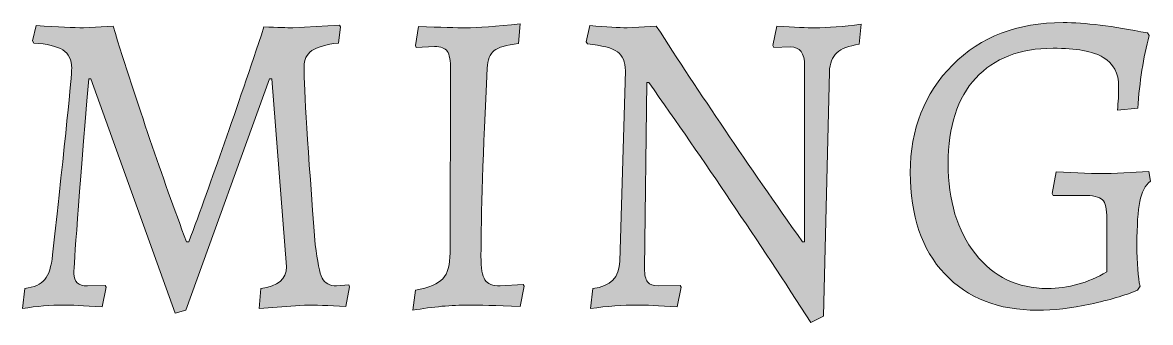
# Model space of a CAD drawing. Header units: inches. Extents: x 31.25 to 37.47, y -31.92 to -24.49.
# Drawn here: x 35.77 to 37.461, y -31.923 to -31.473 of the extents above; entities that cross this region are included whole.
import ezdxf

# ---------------------------------------------------------------- set-up
doc = ezdxf.new("R2010")
doc.units = ezdxf.units.IN
doc.header["$MEASUREMENT"] = 0
doc.layers.add('Layer 3', color=7, linetype='Continuous')

msp = doc.modelspace()

# ---------------------------------------------------------------- hatches: boundary and pattern name
at = {"layer": 'Layer 3', "true_color": 0xffffff}
h = msp.add_hatch(color=7, dxfattribs=at)
h.dxf.hatch_style = 2
edge = h.paths.add_edge_path()
edge.add_spline(control_points=[(35.8689, -31.5576), (35.8541, -31.7397), (35.8467, -31.8369), (35.8467, -31.8493), (35.8467, -31.8617), (35.8535, -31.8679), (35.8669, -31.8679), (35.8669, -31.8679), (35.8937, -31.8672), (35.8937, -31.8672), (35.8937, -31.8672), (35.895, -31.8699), (35.895, -31.8699), (35.895, -31.8699), (35.8891, -31.8992), (35.8891, -31.8992), (35.8613, -31.8975), (35.8419, -31.8966), (35.8311, -31.8966), (35.8119, -31.8966), (35.7915, -31.8983), (35.7698, -31.9018), (35.7698, -31.9018), (35.773, -31.8718), (35.773, -31.8718), (35.787, -31.8701), (35.7969, -31.8656), (35.803, -31.8584), (35.8091, -31.8513), (35.813, -31.839), (35.8148, -31.8216), (35.8339, -31.6473), (35.8435, -31.5539), (35.8435, -31.5415), (35.8435, -31.5292), (35.839, -31.5202), (35.8301, -31.5145), (35.8212, -31.5089), (35.8067, -31.5054), (35.7867, -31.5041), (35.7867, -31.5041), (35.7848, -31.5008), (35.7848, -31.5008), (35.7848, -31.5008), (35.79, -31.478), (35.79, -31.478), (35.8235, -31.4802), (35.8472, -31.4812), (35.8611, -31.4812), (35.8611, -31.4812), (35.9054, -31.4786), (35.9054, -31.4786), (35.9424, -31.5973), (35.9791, -31.7051), (36.0156, -31.802), (36.0156, -31.802), (36.0189, -31.802), (36.0189, -31.802), (36.0528, -31.7116), (36.0904, -31.6043), (36.1317, -31.48), (36.1525, -31.4808), (36.1669, -31.4812), (36.1747, -31.4812), (36.1747, -31.4812), (36.2451, -31.4773), (36.2451, -31.4773), (36.2451, -31.4773), (36.2464, -31.48), (36.2464, -31.48), (36.2464, -31.48), (36.2432, -31.5041), (36.2432, -31.5041), (36.2245, -31.5062), (36.2112, -31.5101), (36.2034, -31.5155), (36.1956, -31.5209), (36.1917, -31.5291), (36.1917, -31.5399), (36.1917, -31.5734), (36.1973, -31.6621), (36.2086, -31.806), (36.2116, -31.8316), (36.2151, -31.8484), (36.219, -31.8562), (36.2229, -31.864), (36.2301, -31.8679), (36.2406, -31.8679), (36.2406, -31.8679), (36.2588, -31.8666), (36.2588, -31.8666), (36.2588, -31.8666), (36.2601, -31.8692), (36.2601, -31.8692), (36.2601, -31.8692), (36.2543, -31.8986), (36.2543, -31.8986), (36.2286, -31.8973), (36.208, -31.8966), (36.1923, -31.8966), (36.1923, -31.8966), (36.1245, -31.9018), (36.1245, -31.9018), (36.1245, -31.9018), (36.1271, -31.8718), (36.1271, -31.8718), (36.1527, -31.8688), (36.1656, -31.8579), (36.1656, -31.8392), (36.1656, -31.8392), (36.1434, -31.5576), (36.1434, -31.5576), (36.1434, -31.5576), (36.1402, -31.5576), (36.1402, -31.5576), (36.1402, -31.5576), (36.0143, -31.9044), (36.0143, -31.9044), (36.0143, -31.9044), (35.9987, -31.909), (35.9987, -31.909), (35.9987, -31.909), (35.8722, -31.5576), (35.8722, -31.5576), (35.8722, -31.5576), (35.8689, -31.5576), (35.8689, -31.5576)], knot_values=[0, 0, 0, 0, 1, 1, 1, 2, 2, 2, 3, 3, 3, 4, 4, 4, 5, 5, 5, 6, 6, 6, 7, 7, 7, 8, 8, 8, 9, 9, 9, 10, 10, 10, 11, 11, 11, 12, 12, 12, 13, 13, 13, 14, 14, 14, 15, 15, 15, 16, 16, 16, 17, 17, 17, 18, 18, 18, 19, 19, 19, 20, 20, 20, 21, 21, 21, 22, 22, 22, 23, 23, 23, 24, 24, 24, 25, 25, 25, 26, 26, 26, 27, 27, 27, 28, 28, 28, 29, 29, 29, 30, 30, 30, 31, 31, 31, 32, 32, 32, 33, 33, 33, 34, 34, 34, 35, 35, 35, 36, 36, 36, 37, 37, 37, 38, 38, 38, 39, 39, 39, 40, 40, 40, 41, 41, 41, 42, 42, 42, 42], degree=3, periodic=1)
h = msp.add_hatch(color=7, dxfattribs=at)
h.dxf.hatch_style = 2
edge = h.paths.add_edge_path()
edge.add_spline(control_points=[(36.457, -31.8236), (36.457, -31.8414), (36.459, -31.8532), (36.4629, -31.8591), (36.4668, -31.865), (36.4744, -31.8679), (36.4857, -31.8679), (36.4857, -31.8679), (36.5203, -31.866), (36.5203, -31.866), (36.5203, -31.866), (36.5216, -31.8685), (36.5216, -31.8685), (36.5216, -31.8685), (36.5157, -31.8986), (36.5157, -31.8986), (36.4792, -31.8973), (36.4533, -31.8966), (36.4381, -31.8966), (36.4129, -31.8966), (36.3851, -31.8992), (36.3547, -31.9044), (36.3547, -31.9044), (36.3586, -31.8744), (36.3586, -31.8744), (36.379, -31.8705), (36.3928, -31.8647), (36.4, -31.8572), (36.4071, -31.8495), (36.4107, -31.8366), (36.4107, -31.8183), (36.4107, -31.8183), (36.4114, -31.5445), (36.4114, -31.5445), (36.4114, -31.5306), (36.4098, -31.5212), (36.4065, -31.5164), (36.4032, -31.5117), (36.3968, -31.5093), (36.3873, -31.5093), (36.3873, -31.5093), (36.3599, -31.5106), (36.3599, -31.5106), (36.3599, -31.5106), (36.3586, -31.508), (36.3586, -31.508), (36.3586, -31.508), (36.3631, -31.4793), (36.3631, -31.4793), (36.3971, -31.4806), (36.4207, -31.4812), (36.4342, -31.4812), (36.4525, -31.4812), (36.4796, -31.4793), (36.5157, -31.4754), (36.5157, -31.4754), (36.5131, -31.5047), (36.5131, -31.5047), (36.4949, -31.5069), (36.4827, -31.5105), (36.4766, -31.5155), (36.4705, -31.5205), (36.467, -31.5293), (36.4662, -31.5419), (36.4601, -31.6679), (36.457, -31.7618), (36.457, -31.8236)], knot_values=[0, 0, 0, 0, 1, 1, 1, 2, 2, 2, 3, 3, 3, 4, 4, 4, 5, 5, 5, 6, 6, 6, 7, 7, 7, 8, 8, 8, 9, 9, 9, 10, 10, 10, 11, 11, 11, 12, 12, 12, 13, 13, 13, 14, 14, 14, 15, 15, 15, 16, 16, 16, 17, 17, 17, 18, 18, 18, 19, 19, 19, 20, 20, 20, 21, 21, 21, 22, 22, 22, 22], degree=3, periodic=1)
h = msp.add_hatch(color=7, dxfattribs=at)
h.dxf.hatch_style = 2
edge = h.paths.add_edge_path()
edge.add_spline(control_points=[(36.9422, -31.802), (36.9422, -31.802), (36.9422, -31.538), (36.9422, -31.538), (36.9422, -31.5193), (36.935, -31.5099), (36.9207, -31.5099), (36.9207, -31.5099), (36.8959, -31.5106), (36.8959, -31.5106), (36.8959, -31.5106), (36.8946, -31.508), (36.8946, -31.508), (36.8946, -31.508), (36.9004, -31.4786), (36.9004, -31.4786), (36.9269, -31.4804), (36.9461, -31.4812), (36.9578, -31.4812), (36.9769, -31.4812), (37, -31.4795), (37.0269, -31.476), (37.0269, -31.476), (37.0237, -31.506), (37.0237, -31.506), (37.0084, -31.5082), (36.9974, -31.5124), (36.9904, -31.5187), (36.9834, -31.525), (36.9798, -31.5345), (36.9793, -31.5471), (36.9793, -31.5471), (36.9702, -31.9135), (36.9702, -31.9135), (36.9702, -31.9135), (36.9513, -31.9227), (36.9513, -31.9227), (36.8726, -31.8005), (36.7917, -31.6808), (36.7087, -31.5634), (36.7087, -31.5634), (36.7055, -31.5634), (36.7055, -31.5634), (36.7055, -31.5634), (36.7022, -31.8418), (36.7022, -31.8418), (36.7022, -31.8514), (36.7037, -31.8581), (36.7068, -31.862), (36.7098, -31.866), (36.715, -31.8679), (36.7224, -31.8679), (36.7224, -31.8679), (36.7557, -31.8672), (36.7557, -31.8672), (36.7557, -31.8672), (36.757, -31.8699), (36.757, -31.8699), (36.757, -31.8699), (36.7511, -31.8992), (36.7511, -31.8992), (36.7237, -31.8975), (36.7035, -31.8966), (36.6905, -31.8966), (36.6696, -31.8966), (36.6465, -31.8983), (36.6213, -31.9018), (36.6213, -31.9018), (36.6246, -31.8718), (36.6246, -31.8718), (36.6511, -31.8688), (36.6646, -31.8551), (36.665, -31.8308), (36.665, -31.8308), (36.6735, -31.5458), (36.6735, -31.5458), (36.6735, -31.5323), (36.6695, -31.5227), (36.6615, -31.5171), (36.6534, -31.5114), (36.6385, -31.5076), (36.6168, -31.5054), (36.6168, -31.5054), (36.6148, -31.5021), (36.6148, -31.5021), (36.6148, -31.5021), (36.6201, -31.478), (36.6201, -31.478), (36.6453, -31.4802), (36.664, -31.4812), (36.6761, -31.4812), (36.6761, -31.4812), (36.7198, -31.4786), (36.7198, -31.4786), (36.7841, -31.5786), (36.8572, -31.6864), (36.9389, -31.802), (36.9389, -31.802), (36.9422, -31.802), (36.9422, -31.802)], knot_values=[0, 0, 0, 0, 1, 1, 1, 2, 2, 2, 3, 3, 3, 4, 4, 4, 5, 5, 5, 6, 6, 6, 7, 7, 7, 8, 8, 8, 9, 9, 9, 10, 10, 10, 11, 11, 11, 12, 12, 12, 13, 13, 13, 14, 14, 14, 15, 15, 15, 16, 16, 16, 17, 17, 17, 18, 18, 18, 19, 19, 19, 20, 20, 20, 21, 21, 21, 22, 22, 22, 23, 23, 23, 24, 24, 24, 25, 25, 25, 26, 26, 26, 27, 27, 27, 28, 28, 28, 29, 29, 29, 30, 30, 30, 31, 31, 31, 32, 32, 32, 33, 33, 33, 33], degree=3, periodic=1)
h = msp.add_hatch(color=7, dxfattribs=at)
h.dxf.hatch_style = 2
edge = h.paths.add_edge_path()
edge.add_spline(control_points=[(37.4446, -31.7417), (37.4417, -31.7559), (37.4403, -31.7773), (37.4403, -31.806), (37.4403, -31.8346), (37.4419, -31.8555), (37.4449, -31.8685), (37.4449, -31.8685), (37.441, -31.8744), (37.441, -31.8744), (37.4223, -31.8823), (37.3987, -31.8892), (37.3702, -31.8953), (37.3418, -31.9014), (37.3153, -31.9044), (37.291, -31.9044), (37.2328, -31.9044), (37.1865, -31.8863), (37.1521, -31.85), (37.1178, -31.8137), (37.1006, -31.763), (37.1006, -31.698), (37.1006, -31.6331), (37.1217, -31.5794), (37.1639, -31.537), (37.206, -31.4946), (37.2612, -31.4734), (37.3295, -31.4734), (37.3617, -31.4734), (37.4038, -31.4786), (37.456, -31.489), (37.456, -31.489), (37.4586, -31.493), (37.4586, -31.493), (37.4499, -31.5256), (37.4442, -31.5619), (37.4416, -31.6019), (37.4416, -31.6019), (37.411, -31.6045), (37.411, -31.6045), (37.4123, -31.5927), (37.4129, -31.581), (37.4129, -31.5693), (37.4129, -31.5493), (37.4052, -31.5347), (37.3898, -31.5256), (37.3744, -31.5164), (37.3492, -31.5119), (37.3145, -31.5119), (37.2649, -31.5119), (37.2263, -31.5268), (37.1987, -31.5566), (37.1711, -31.5863), (37.1574, -31.629), (37.1574, -31.6847), (37.1574, -31.7403), (37.1709, -31.7854), (37.1981, -31.82), (37.2253, -31.8545), (37.2612, -31.8718), (37.306, -31.8718), (37.3217, -31.8718), (37.3369, -31.8698), (37.3516, -31.8656), (37.3664, -31.8615), (37.381, -31.8553), (37.3953, -31.847), (37.3953, -31.847), (37.3953, -31.7675), (37.3953, -31.7675), (37.3953, -31.7527), (37.3931, -31.7432), (37.3885, -31.7388), (37.3839, -31.7344), (37.3742, -31.7323), (37.3595, -31.7323), (37.3595, -31.7323), (37.3145, -31.7323), (37.3145, -31.7323), (37.3145, -31.7323), (37.3132, -31.7297), (37.3132, -31.7297), (37.3132, -31.7297), (37.3191, -31.6971), (37.3191, -31.6971), (37.3486, -31.6988), (37.3762, -31.6997), (37.4019, -31.6997), (37.4019, -31.6997), (37.4579, -31.6964), (37.4579, -31.6964), (37.4579, -31.6964), (37.4605, -31.7108), (37.4605, -31.7108), (37.4527, -31.7173), (37.4474, -31.7276), (37.4446, -31.7417)], knot_values=[0, 0, 0, 0, 1, 1, 1, 2, 2, 2, 3, 3, 3, 4, 4, 4, 5, 5, 5, 6, 6, 6, 7, 7, 7, 8, 8, 8, 9, 9, 9, 10, 10, 10, 11, 11, 11, 12, 12, 12, 13, 13, 13, 14, 14, 14, 15, 15, 15, 16, 16, 16, 17, 17, 17, 18, 18, 18, 19, 19, 19, 20, 20, 20, 21, 21, 21, 22, 22, 22, 23, 23, 23, 24, 24, 24, 25, 25, 25, 26, 26, 26, 27, 27, 27, 28, 28, 28, 29, 29, 29, 30, 30, 30, 31, 31, 31, 32, 32, 32, 32], degree=3, periodic=1)

# ---------------------------------------------------------------- linework, layer by layer
at = {"layer": 'Layer 3', "lineweight": 0}
for points, knots in [([(35.8689, -31.5576), (35.8541, -31.7397), (35.8467, -31.8369), (35.8467, -31.8493), (35.8467, -31.8617), (35.8535, -31.8679), (35.8669, -31.8679), (35.8669, -31.8679), (35.8937, -31.8672), (35.8937, -31.8672), (35.8937, -31.8672), (35.895, -31.8699), (35.895, -31.8699), (35.895, -31.8699), (35.8891, -31.8992), (35.8891, -31.8992), (35.8613, -31.8975), (35.8419, -31.8966), (35.8311, -31.8966), (35.8119, -31.8966), (35.7915, -31.8983), (35.7698, -31.9018), (35.7698, -31.9018), (35.773, -31.8718), (35.773, -31.8718), (35.787, -31.8701), (35.7969, -31.8656), (35.803, -31.8584), (35.8091, -31.8513), (35.813, -31.839), (35.8148, -31.8216), (35.8339, -31.6473), (35.8435, -31.5539), (35.8435, -31.5415), (35.8435, -31.5292), (35.839, -31.5202), (35.8301, -31.5145), (35.8212, -31.5089), (35.8067, -31.5054), (35.7867, -31.5041), (35.7867, -31.5041), (35.7848, -31.5008), (35.7848, -31.5008), (35.7848, -31.5008), (35.79, -31.478), (35.79, -31.478), (35.8235, -31.4802), (35.8472, -31.4812), (35.8611, -31.4812), (35.8611, -31.4812), (35.9054, -31.4786), (35.9054, -31.4786), (35.9424, -31.5973), (35.9791, -31.7051), (36.0156, -31.802), (36.0156, -31.802), (36.0189, -31.802), (36.0189, -31.802), (36.0528, -31.7116), (36.0904, -31.6043), (36.1317, -31.48), (36.1525, -31.4808), (36.1669, -31.4812), (36.1747, -31.4812), (36.1747, -31.4812), (36.2451, -31.4773), (36.2451, -31.4773), (36.2451, -31.4773), (36.2464, -31.48), (36.2464, -31.48), (36.2464, -31.48), (36.2432, -31.5041), (36.2432, -31.5041), (36.2245, -31.5062), (36.2112, -31.5101), (36.2034, -31.5155), (36.1956, -31.5209), (36.1917, -31.5291), (36.1917, -31.5399), (36.1917, -31.5734), (36.1973, -31.6621), (36.2086, -31.806), (36.2116, -31.8316), (36.2151, -31.8484), (36.219, -31.8562), (36.2229, -31.864), (36.2301, -31.8679), (36.2406, -31.8679), (36.2406, -31.8679), (36.2588, -31.8666), (36.2588, -31.8666), (36.2588, -31.8666), (36.2601, -31.8692), (36.2601, -31.8692), (36.2601, -31.8692), (36.2543, -31.8986), (36.2543, -31.8986), (36.2286, -31.8973), (36.208, -31.8966), (36.1923, -31.8966), (36.1923, -31.8966), (36.1245, -31.9018), (36.1245, -31.9018), (36.1245, -31.9018), (36.1271, -31.8718), (36.1271, -31.8718), (36.1527, -31.8688), (36.1656, -31.8579), (36.1656, -31.8392), (36.1656, -31.8392), (36.1434, -31.5576), (36.1434, -31.5576), (36.1434, -31.5576), (36.1402, -31.5576), (36.1402, -31.5576), (36.1402, -31.5576), (36.0143, -31.9044), (36.0143, -31.9044), (36.0143, -31.9044), (35.9987, -31.909), (35.9987, -31.909), (35.9987, -31.909), (35.8722, -31.5576), (35.8722, -31.5576), (35.8722, -31.5576), (35.8689, -31.5576), (35.8689, -31.5576)], [0, 0, 0, 0, 1, 1, 1, 2, 2, 2, 3, 3, 3, 4, 4, 4, 5, 5, 5, 6, 6, 6, 7, 7, 7, 8, 8, 8, 9, 9, 9, 10, 10, 10, 11, 11, 11, 12, 12, 12, 13, 13, 13, 14, 14, 14, 15, 15, 15, 16, 16, 16, 17, 17, 17, 18, 18, 18, 19, 19, 19, 20, 20, 20, 21, 21, 21, 22, 22, 22, 23, 23, 23, 24, 24, 24, 25, 25, 25, 26, 26, 26, 27, 27, 27, 28, 28, 28, 29, 29, 29, 30, 30, 30, 31, 31, 31, 32, 32, 32, 33, 33, 33, 34, 34, 34, 35, 35, 35, 36, 36, 36, 37, 37, 37, 38, 38, 38, 39, 39, 39, 40, 40, 40, 41, 41, 41, 42, 42, 42, 42]), ([(36.457, -31.8236), (36.457, -31.8414), (36.459, -31.8532), (36.4629, -31.8591), (36.4668, -31.865), (36.4744, -31.8679), (36.4857, -31.8679), (36.4857, -31.8679), (36.5203, -31.866), (36.5203, -31.866), (36.5203, -31.866), (36.5216, -31.8685), (36.5216, -31.8685), (36.5216, -31.8685), (36.5157, -31.8986), (36.5157, -31.8986), (36.4792, -31.8973), (36.4533, -31.8966), (36.4381, -31.8966), (36.4129, -31.8966), (36.3851, -31.8992), (36.3547, -31.9044), (36.3547, -31.9044), (36.3586, -31.8744), (36.3586, -31.8744), (36.379, -31.8705), (36.3928, -31.8647), (36.4, -31.8572), (36.4071, -31.8495), (36.4107, -31.8366), (36.4107, -31.8183), (36.4107, -31.8183), (36.4114, -31.5445), (36.4114, -31.5445), (36.4114, -31.5306), (36.4098, -31.5212), (36.4065, -31.5164), (36.4032, -31.5117), (36.3968, -31.5093), (36.3873, -31.5093), (36.3873, -31.5093), (36.3599, -31.5106), (36.3599, -31.5106), (36.3599, -31.5106), (36.3586, -31.508), (36.3586, -31.508), (36.3586, -31.508), (36.3631, -31.4793), (36.3631, -31.4793), (36.3971, -31.4806), (36.4207, -31.4812), (36.4342, -31.4812), (36.4525, -31.4812), (36.4796, -31.4793), (36.5157, -31.4754), (36.5157, -31.4754), (36.5131, -31.5047), (36.5131, -31.5047), (36.4949, -31.5069), (36.4827, -31.5105), (36.4766, -31.5155), (36.4705, -31.5205), (36.467, -31.5293), (36.4662, -31.5419), (36.4601, -31.6679), (36.457, -31.7618), (36.457, -31.8236)], [0, 0, 0, 0, 1, 1, 1, 2, 2, 2, 3, 3, 3, 4, 4, 4, 5, 5, 5, 6, 6, 6, 7, 7, 7, 8, 8, 8, 9, 9, 9, 10, 10, 10, 11, 11, 11, 12, 12, 12, 13, 13, 13, 14, 14, 14, 15, 15, 15, 16, 16, 16, 17, 17, 17, 18, 18, 18, 19, 19, 19, 20, 20, 20, 21, 21, 21, 22, 22, 22, 22]), ([(36.9422, -31.802), (36.9422, -31.802), (36.9422, -31.538), (36.9422, -31.538), (36.9422, -31.5193), (36.935, -31.5099), (36.9207, -31.5099), (36.9207, -31.5099), (36.8959, -31.5106), (36.8959, -31.5106), (36.8959, -31.5106), (36.8946, -31.508), (36.8946, -31.508), (36.8946, -31.508), (36.9004, -31.4786), (36.9004, -31.4786), (36.9269, -31.4804), (36.9461, -31.4812), (36.9578, -31.4812), (36.9769, -31.4812), (37, -31.4795), (37.0269, -31.476), (37.0269, -31.476), (37.0237, -31.506), (37.0237, -31.506), (37.0084, -31.5082), (36.9974, -31.5124), (36.9904, -31.5187), (36.9834, -31.525), (36.9798, -31.5345), (36.9793, -31.5471), (36.9793, -31.5471), (36.9702, -31.9135), (36.9702, -31.9135), (36.9702, -31.9135), (36.9513, -31.9227), (36.9513, -31.9227), (36.8726, -31.8005), (36.7917, -31.6808), (36.7087, -31.5634), (36.7087, -31.5634), (36.7055, -31.5634), (36.7055, -31.5634), (36.7055, -31.5634), (36.7022, -31.8418), (36.7022, -31.8418), (36.7022, -31.8514), (36.7037, -31.8581), (36.7068, -31.862), (36.7098, -31.866), (36.715, -31.8679), (36.7224, -31.8679), (36.7224, -31.8679), (36.7557, -31.8672), (36.7557, -31.8672), (36.7557, -31.8672), (36.757, -31.8699), (36.757, -31.8699), (36.757, -31.8699), (36.7511, -31.8992), (36.7511, -31.8992), (36.7237, -31.8975), (36.7035, -31.8966), (36.6905, -31.8966), (36.6696, -31.8966), (36.6465, -31.8983), (36.6213, -31.9018), (36.6213, -31.9018), (36.6246, -31.8718), (36.6246, -31.8718), (36.6511, -31.8688), (36.6646, -31.8551), (36.665, -31.8308), (36.665, -31.8308), (36.6735, -31.5458), (36.6735, -31.5458), (36.6735, -31.5323), (36.6695, -31.5227), (36.6615, -31.5171), (36.6534, -31.5114), (36.6385, -31.5076), (36.6168, -31.5054), (36.6168, -31.5054), (36.6148, -31.5021), (36.6148, -31.5021), (36.6148, -31.5021), (36.6201, -31.478), (36.6201, -31.478), (36.6453, -31.4802), (36.664, -31.4812), (36.6761, -31.4812), (36.6761, -31.4812), (36.7198, -31.4786), (36.7198, -31.4786), (36.7841, -31.5786), (36.8572, -31.6864), (36.9389, -31.802), (36.9389, -31.802), (36.9422, -31.802), (36.9422, -31.802)], [0, 0, 0, 0, 1, 1, 1, 2, 2, 2, 3, 3, 3, 4, 4, 4, 5, 5, 5, 6, 6, 6, 7, 7, 7, 8, 8, 8, 9, 9, 9, 10, 10, 10, 11, 11, 11, 12, 12, 12, 13, 13, 13, 14, 14, 14, 15, 15, 15, 16, 16, 16, 17, 17, 17, 18, 18, 18, 19, 19, 19, 20, 20, 20, 21, 21, 21, 22, 22, 22, 23, 23, 23, 24, 24, 24, 25, 25, 25, 26, 26, 26, 27, 27, 27, 28, 28, 28, 29, 29, 29, 30, 30, 30, 31, 31, 31, 32, 32, 32, 33, 33, 33, 33]), ([(37.4446, -31.7417), (37.4417, -31.7559), (37.4403, -31.7773), (37.4403, -31.806), (37.4403, -31.8346), (37.4419, -31.8555), (37.4449, -31.8685), (37.4449, -31.8685), (37.441, -31.8744), (37.441, -31.8744), (37.4223, -31.8823), (37.3987, -31.8892), (37.3702, -31.8953), (37.3418, -31.9014), (37.3153, -31.9044), (37.291, -31.9044), (37.2328, -31.9044), (37.1865, -31.8863), (37.1521, -31.85), (37.1178, -31.8137), (37.1006, -31.763), (37.1006, -31.698), (37.1006, -31.6331), (37.1217, -31.5794), (37.1639, -31.537), (37.206, -31.4946), (37.2612, -31.4734), (37.3295, -31.4734), (37.3617, -31.4734), (37.4038, -31.4786), (37.456, -31.489), (37.456, -31.489), (37.4586, -31.493), (37.4586, -31.493), (37.4499, -31.5256), (37.4442, -31.5619), (37.4416, -31.6019), (37.4416, -31.6019), (37.411, -31.6045), (37.411, -31.6045), (37.4123, -31.5927), (37.4129, -31.581), (37.4129, -31.5693), (37.4129, -31.5493), (37.4052, -31.5347), (37.3898, -31.5256), (37.3744, -31.5164), (37.3492, -31.5119), (37.3145, -31.5119), (37.2649, -31.5119), (37.2263, -31.5268), (37.1987, -31.5566), (37.1711, -31.5863), (37.1574, -31.629), (37.1574, -31.6847), (37.1574, -31.7403), (37.1709, -31.7854), (37.1981, -31.82), (37.2253, -31.8545), (37.2612, -31.8718), (37.306, -31.8718), (37.3217, -31.8718), (37.3369, -31.8698), (37.3516, -31.8656), (37.3664, -31.8615), (37.381, -31.8553), (37.3953, -31.847), (37.3953, -31.847), (37.3953, -31.7675), (37.3953, -31.7675), (37.3953, -31.7527), (37.3931, -31.7432), (37.3885, -31.7388), (37.3839, -31.7344), (37.3742, -31.7323), (37.3595, -31.7323), (37.3595, -31.7323), (37.3145, -31.7323), (37.3145, -31.7323), (37.3145, -31.7323), (37.3132, -31.7297), (37.3132, -31.7297), (37.3132, -31.7297), (37.3191, -31.6971), (37.3191, -31.6971), (37.3486, -31.6988), (37.3762, -31.6997), (37.4019, -31.6997), (37.4019, -31.6997), (37.4579, -31.6964), (37.4579, -31.6964), (37.4579, -31.6964), (37.4605, -31.7108), (37.4605, -31.7108), (37.4527, -31.7173), (37.4474, -31.7276), (37.4446, -31.7417)], [0, 0, 0, 0, 1, 1, 1, 2, 2, 2, 3, 3, 3, 4, 4, 4, 5, 5, 5, 6, 6, 6, 7, 7, 7, 8, 8, 8, 9, 9, 9, 10, 10, 10, 11, 11, 11, 12, 12, 12, 13, 13, 13, 14, 14, 14, 15, 15, 15, 16, 16, 16, 17, 17, 17, 18, 18, 18, 19, 19, 19, 20, 20, 20, 21, 21, 21, 22, 22, 22, 23, 23, 23, 24, 24, 24, 25, 25, 25, 26, 26, 26, 27, 27, 27, 28, 28, 28, 29, 29, 29, 30, 30, 30, 31, 31, 31, 32, 32, 32, 32])]:
    msp.add_open_spline(points, degree=3, knots=knots, dxfattribs=at)

doc.saveas('drawing.dxf')
